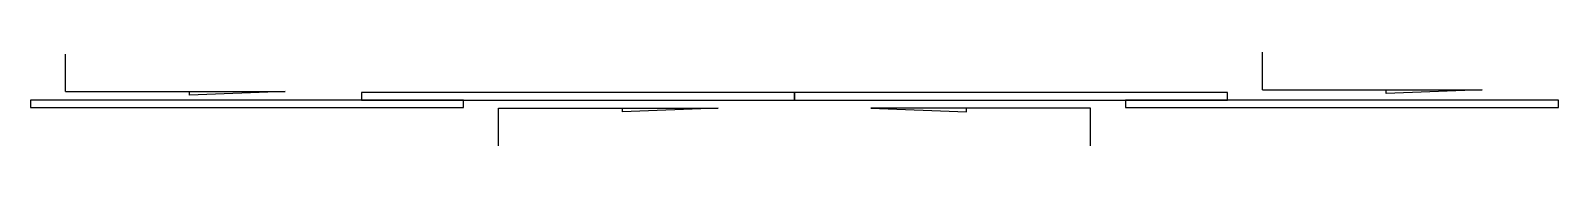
# Model space of a CAD drawing. Header units: millimetres. Extents: x -1500 to 1500, y -89 to 95.
import ezdxf

# ---------------------------------------------------------------- set-up
doc = ezdxf.new("R2010")
doc.units = ezdxf.units.MM
doc.layers.add('Sunac_Gridline_Glass', color=134, linetype='Continuous')

# ---------------------------------------------------------------- blocks, each defined once
blk = doc.blocks.new('rcarray21')
at = {"layer": 'Sunac_Gridline_Glass'}
for p, q in [((0, 0), (0, 73.9)), ((0, 0), (431.1, 0)), ((431.1, 0), (243.1, -7.2)), ((243.1, -7.2), (243.1, 0))]:
    blk.add_line(p, q, dxfattribs=at)
blk = doc.blocks.new('raarray22')
at = {"layer": 'Sunac_Gridline_Glass'}
for p, q in [((0, 0), (431.1, 0)), ((0, -73.9), (0, 0)), ((431.1, 0), (243.1, -7.2)), ((243.1, -7.2), (243.1, 0))]:
    blk.add_line(p, q, dxfattribs=at)
blk = doc.blocks.new('rcarray23')
at = {"layer": 'Sunac_Gridline_Glass'}
for p, q in [((0, 0), (-431.1, 0)), ((-431.1, 0), (-243.1, -7.2)), ((-243.1, -7.2), (-243.1, 0)), ((0, -73.9), (0, 0))]:
    blk.add_line(p, q, dxfattribs=at)
blk = doc.blocks.new('rcarray24')
at = {"layer": 'Sunac_Gridline_Glass'}
for p, q in [((0, 0), (0, 73.9)), ((0, 0), (431.1, 0)), ((431.1, 0), (243.1, -7.2)), ((243.1, -7.2), (243.1, 0))]:
    blk.add_line(p, q, dxfattribs=at)

msp = doc.modelspace()

# ---------------------------------------------------------------- linework, layer by layer
msp.add_point((0, 0))
at = {"layer": 'Sunac_Gridline_Glass'}
for points in [[(-850, 0), (0, 0), (0, 15.4), (-850, 15.4)], [(0, 0), (850, 0), (850, 15.4), (0, 15.4)], [(-1500, -14), (-650, -14), (-650, 0), (-1500, 0)], [(650, -14), (1500, -14), (1500, 0), (650, 0)]]:
    msp.add_lwpolyline(points, close=True, dxfattribs=at)

# ---------------------------------------------------------------- block references
for name, p in [('rcarray21', (-1431.1, 17.1)), ('rcarray24', (918.9, 20.7)), ('raarray22', (-581.1, -15.6)), ('rcarray23', (581.1, -15.6))]:
    msp.add_blockref(name, p)

doc.saveas('drawing.dxf')
